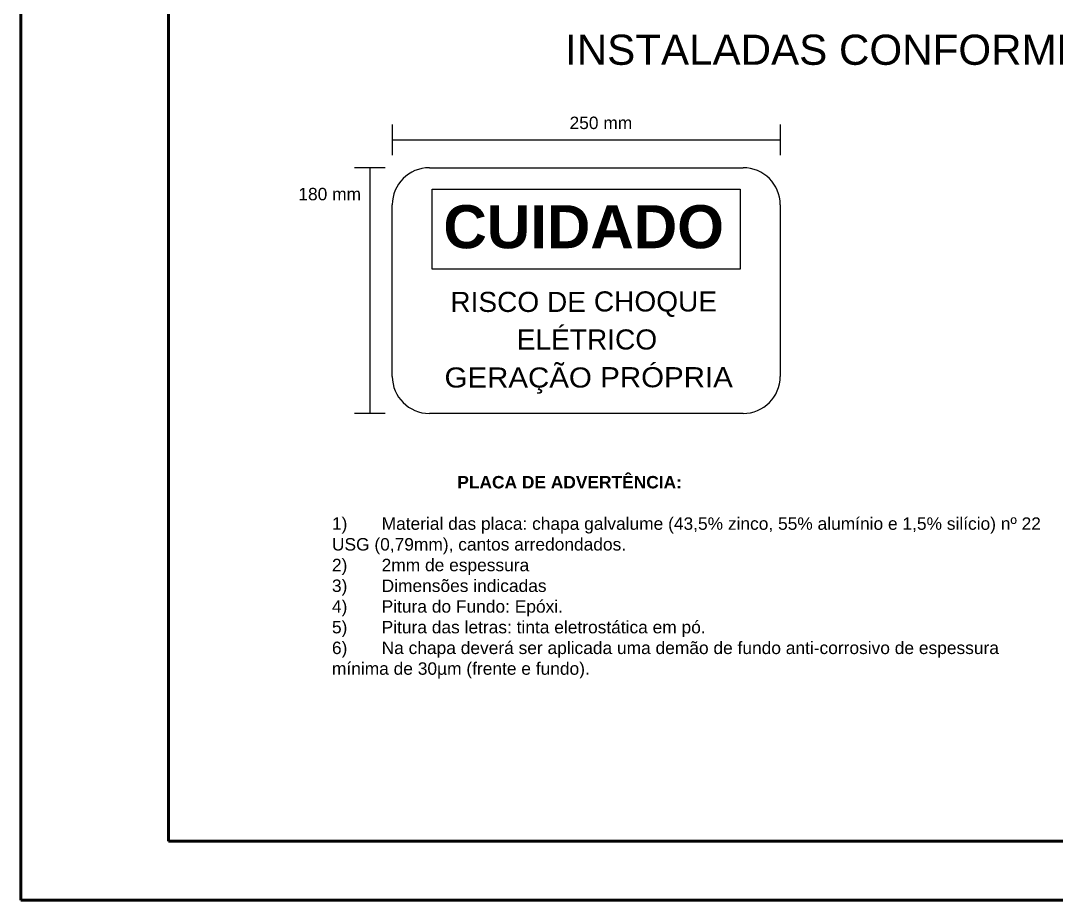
# Model space of a CAD drawing. Header units: metres. Extents: x 95 to 7567, y -8045 to 7254.
# Drawn here: x 94.6 to 269.7, y -8044.8 to -7896.1 of the extents above; entities that cross this region are included whole.
import ezdxf

# ---------------------------------------------------------------- set-up
doc = ezdxf.new("R2010")
doc.units = ezdxf.units.M
doc.layers.get('0').update_dxf_attribs({"color": 4, "lineweight": 18})
for name, color, linetype, lineweight in [('A2_TXT02', 2, 'Continuous', 20), ('PRANCHA EXT', 7, 'Continuous', 40), ('PRANCHA INT', 7, 'Continuous', 40), ('TEXTO QCARGAS 1', 7, 'Continuous', 15), ('TXT-02', 7, 'Continuous', 20)]:
    doc.layers.add(name, color=color, linetype=linetype, lineweight=lineweight)
doc.styles.add('arial', font='arial.ttf')
doc.styles.add('legenda$0$BB_ARIALBLACK', font='arial.ttf')
doc.styles.add('Style-Arial', font='arial.ttf')

msp = doc.modelspace()

# ---------------------------------------------------------------- linework, layer by layer
at = {"color": 7}
for points in [[(157.43, -7913.61), (157.43, -7918.77)], [(223.01, -7913.61), (223.01, -7918.77)], [(157.43, -7916.19), (223.01, -7916.19)], [(156.22, -7920.91), (151.02, -7920.91)], [(153.62, -7920.91), (153.62, -7962.46)], [(156.22, -7962.46), (151.02, -7962.46)]]:
    msp.add_lwpolyline(points, dxfattribs=at)
at = {"layer": 'A2_TXT02', "color": 7, "ltscale": 0.0001}
for p, q in [((163.7, -7920.91), (216.74, -7920.91)), ((157.43, -7956.19), (157.43, -7927.18)), ((223.01, -7927.18), (223.01, -7956.19)), ((216.74, -7962.46), (163.7, -7962.46))]:
    msp.add_line(p, q, dxfattribs=at)
msp.add_lwpolyline([(164.19, -7924.55), (216.24, -7924.55), (216.24, -7938.05), (164.19, -7938.05)], close=True, dxfattribs=at)
for centre, start, end in [((163.7, -7927.18), 90, 180), ((216.74, -7927.18), 0, 90), ((163.7, -7956.19), 180, 270), ((216.74, -7956.19), 270, 0)]:
    msp.add_arc(centre, 6.27, start, end, dxfattribs=at)
at = {"layer": 'PRANCHA EXT'}
for p, q in [((94.61, -7450.76), (94.61, -8044.76)), ((94.61, -8044.76), (935.61, -8044.76))]:
    msp.add_line(p, q, dxfattribs=at)
at = {"layer": 'PRANCHA INT'}
for p, q in [((119.61, -7460.76), (119.61, -8034.76)), ((119.61, -8034.76), (925.61, -8034.76))]:
    msp.add_line(p, q, dxfattribs=at)

# ---------------------------------------------------------------- texts
at = {"layer": 'A2_TXT02', "color": 7, "lineweight": 20, "style": 'legenda$0$BB_ARIALBLACK'}
for s, p in [('RISCO DE', (167.24, -7945.3)), ('CHOQUE', (191.51, -7945.22)), ('ELÉTRICO', (178.48, -7951.65))]:
    msp.add_text(s, height=3.396, dxfattribs=at).set_placement(p)
at = {"layer": 'A2_TXT02', "color": 7, "lineweight": 20, "style": 'legenda$0$BB_ARIALBLACK', "width": 1.05}
for s, p in [('GERAÇÃO', (166.26, -7958.08)), ('PRÓPRIA', (192.58, -7958.03))]:
    msp.add_text(s, height=3.396, dxfattribs=at).set_placement(p)
at = {"layer": 'A2_TXT02', "color": 7, "ltscale": 0.0001, "insert": (189.37, -7927.25), "char_height": 7.2782, "attachment_point": 1, "style": 'legenda$0$BB_ARIALBLACK'}
msp.add_mtext_dynamic_manual_height_columns('\\pxqc;{\\fArial|b1|i0|c0|p34;CUIDADO}', width=0.8327, gutter_width=610.55, heights=[-7.53], dxfattribs=at)
at = {"layer": 'TEXTO QCARGAS 1', "color": 7, "lineweight": 9, "style": 'Style-Arial'}
msp.add_text('INSTALADAS CONFORME RECON-BT', height=5.1, dxfattribs=at).set_placement((186.63, -7903.52))
at = {"layer": 'TXT-02', "color": 7, "style": 'arial'}
for s, p in [('250 mm', (187.4, -7914.38)), ('180 mm', (141.55, -7926.42))]:
    msp.add_text(s, height=2.1, dxfattribs=at).set_placement(p)
at = {"layer": 'TXT-02', "color": 7, "insert": (147.23, -7973.03), "char_height": 2.1, "attachment_point": 1, "style": 'arial'}
msp.add_mtext_dynamic_manual_height_columns('{\\fArial|b1|i0|c0|p34;                          PLACA DE ADVERTÊNCIA:\\fArial|b0|i0|c0|p34;\\L\\P\\P\\pi-3.15,l13.65,t13.65,42;}1)^IMaterial das placa: chapa galvalume (43,5% zinco, 55% alumínio e 1,5% silício) nº 22 USG (0,79mm), cantos arredondados.\\P2)^I2mm de espessura\\P3)^IDimensões indicadas\\P4)^IPitura do Fundo: Epóxi.\\P5)^IPitura das letras: tinta eletrostática em pó.\\P6)^INa chapa deverá ser aplicada uma demão de fundo anti-corrosivo de espessura mínima de 30µm (frente e fundo).', width=120.4515, gutter_width=0.353, heights=[-35.05], dxfattribs=at)

doc.saveas('drawing.dxf')
